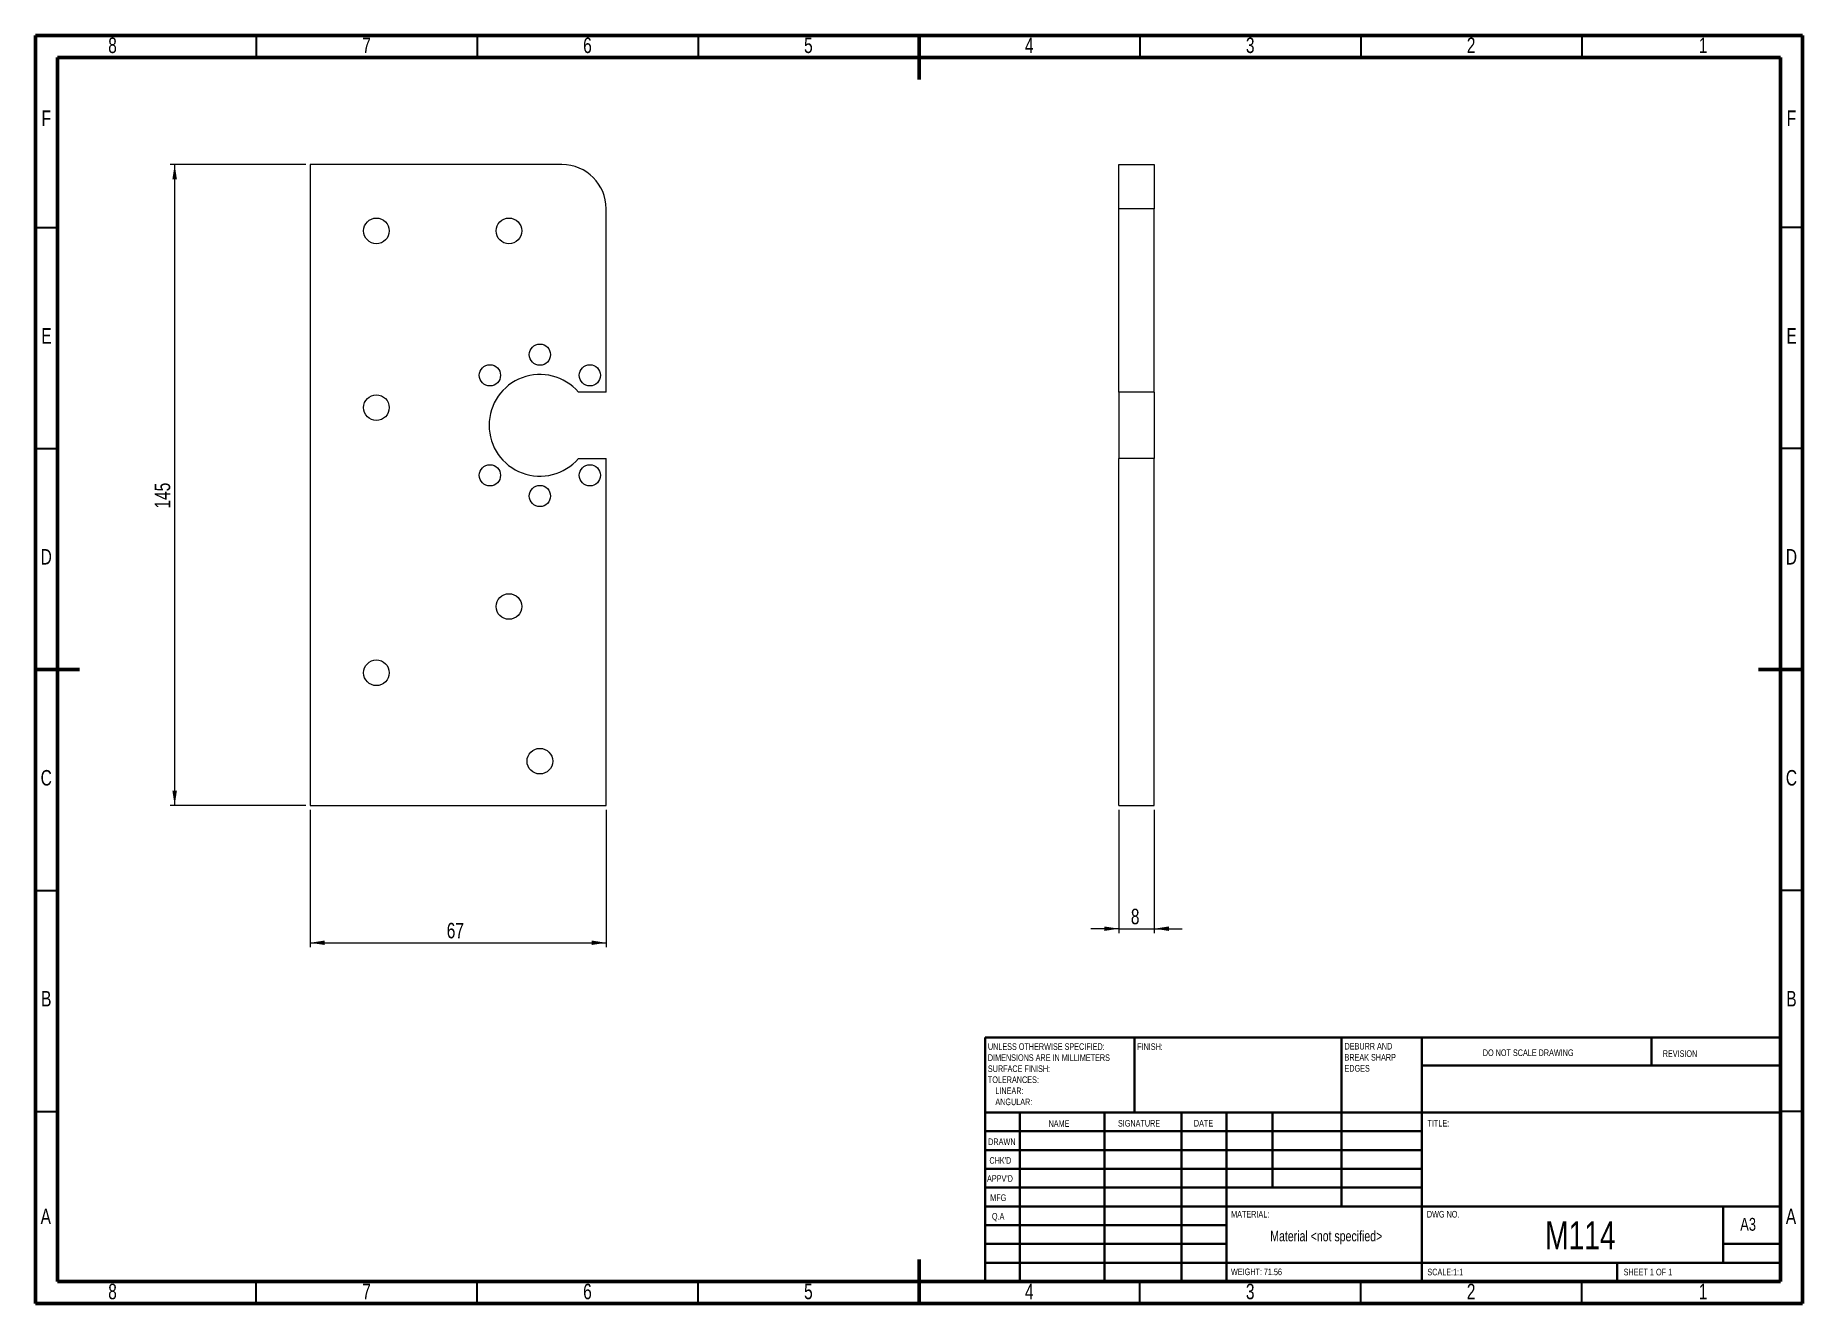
# Model space of a CAD drawing. Header units: millimetres. Extents: x 15 to 415, y 5 to 292.
import ezdxf

# ---------------------------------------------------------------- set-up
doc = ezdxf.new("R2010")
doc.units = ezdxf.units.MM
doc.styles.add('SLDTEXTSTYLE0', font='TXT', dxfattribs={"width": 0.75})
doc.styles.add('SLDTEXTSTYLE1', font='TXT', dxfattribs={"width": 0.686449})
doc.styles.add('SLDTEXTSTYLE2', font='TXT', dxfattribs={"width": 0.6875})
doc.dimstyles.new('SLDDIMSTYLE0', dxfattribs={"dimtxt": 3.5, "dimasz": 3.302, "dimexe": 0, "dimexo": 0.0625, "dimgap": 0.875, "dimtad": 1, "dimrnd": 1e-09, "dimzin": 12, "dimdsep": 46, "dimtxsty": 'SLDTEXTSTYLE0', "dimsah": 1, "dimcen": 0.09, "dimadec": 0, "dimazin": 3, "dimtfac": 1, "dimtofl": 0, "dimtmove": 0, "dimatfit": 3, "dimfxl": 0, "dimfrac": 2, "dimtolj": 1, "dimtzin": 12, "dimarcsym": 0})
doc.dimstyles.new('SLDDIMSTYLE1', dxfattribs={"dimtxt": 3.5, "dimasz": 3.302, "dimexe": 0, "dimexo": 0.0625, "dimgap": 0.875, "dimtad": 1, "dimrnd": 1e-09, "dimzin": 12, "dimdsep": 46, "dimtxsty": 'SLDTEXTSTYLE0', "dimsah": 1, "dimcen": 0.09, "dimadec": 0, "dimazin": 3, "dimtfac": 1, "dimtmove": 0, "dimatfit": 0, "dimfxl": 0, "dimfrac": 2, "dimtolj": 1, "dimtzin": 12, "dimarcsym": 0})

# ---------------------------------------------------------------- blocks, each defined once
blk = doc.blocks.new('SW_NOTE_0')
at = {"color": 0, "linetype": 'Continuous', "lineweight": 0, "char_height": 1.5, "attachment_point": 1, "style": 'SLDTEXTSTYLE0'}
for s, insert in [('UNLESS OTHERWISE SPECIFIED:', (0, 1.93)), ('SURFACE FINISH:', (0, -3.07)), ('DIMENSIONS ARE IN MILLIMETERS', (0, -0.57)), ('TOLERANCES:', (0, -5.57)), ('ANGULAR:', (1.69, -10.57)), ('LINEAR:', (1.69, -8.07))]:
    blk.add_mtext(s, dxfattribs=dict(at, insert=insert))
blk = doc.blocks.new('SW_NOTE_1')
at = {"color": 0, "linetype": 'Continuous', "lineweight": 0, "char_height": 1.5, "attachment_point": 1, "style": 'SLDTEXTSTYLE0'}
for s, insert in [('DEBURR AND', (0, 1.93)), ('BREAK SHARP', (0, -0.57)), ('EDGES', (0, -3.07))]:
    blk.add_mtext(s, dxfattribs=dict(at, insert=insert))
blk = doc.blocks.new('_D')
at = {"color": 7, "linetype": 'Continuous', "lineweight": 0}
for p, q in [((77.19, 116.76), (77.19, 85.66)), ((144.19, 116.76), (144.19, 85.66)), ((77.19, 86.66), (144.19, 86.66))]:
    blk.add_line(p, q, dxfattribs=at)
for points in [[(77.19, 86.66), (80.5, 86.16), (80.5, 87.17)], [(144.19, 86.66), (140.89, 87.17), (140.89, 86.16)]]:
    blk.add_solid(points, dxfattribs=at)
at = {"color": 7, "linetype": 'Continuous', "lineweight": 0, "insert": (108.11, 91.17), "char_height": 3.5, "attachment_point": 1, "style": 'SLDTEXTSTYLE0'}
blk.add_mtext('67', dxfattribs=at)
blk = doc.blocks.new('_D_1')
at = {"color": 7, "linetype": 'Continuous', "lineweight": 0}
for p, q in [((76.19, 262.76), (45.53, 262.76)), ((46.53, 262.76), (46.53, 117.76)), ((76.19, 117.76), (45.53, 117.76))]:
    blk.add_line(p, q, dxfattribs=at)
for points in [[(46.53, 262.76), (46.02, 259.45), (47.04, 259.45)], [(46.53, 117.76), (47.04, 121.06), (46.02, 121.06)]]:
    blk.add_solid(points, dxfattribs=at)
at = {"color": 7, "linetype": 'Continuous', "lineweight": 0, "insert": (42.02, 184.91), "char_height": 3.5, "attachment_point": 1, "rotation": 90, "style": 'SLDTEXTSTYLE0'}
blk.add_mtext('145', dxfattribs=at)
blk = doc.blocks.new('_D_2')
at = {"color": 7, "linetype": 'Continuous', "lineweight": 0}
for p, q in [((260.25, 116.76), (260.25, 88.85)), ((268.25, 116.76), (268.25, 88.85)), ((260.25, 89.85), (253.9, 89.85)), ((260.25, 89.85), (268.25, 89.85)), ((268.25, 89.85), (274.6, 89.85))]:
    blk.add_line(p, q, dxfattribs=at)
for points in [[(260.25, 89.85), (256.94, 90.35), (256.94, 89.34)], [(268.25, 89.85), (271.55, 89.34), (271.55, 90.35)]]:
    blk.add_solid(points, dxfattribs=at)
at = {"color": 7, "linetype": 'Continuous', "lineweight": 0, "insert": (262.95, 94.36), "char_height": 3.5, "attachment_point": 1, "style": 'SLDTEXTSTYLE0'}
blk.add_mtext('8', dxfattribs=at)

msp = doc.modelspace()

# ---------------------------------------------------------------- linework, layer by layer
at = {"color": 7, "linetype": 'Continuous', "lineweight": 60}
for p, q in [((15, 292), (415, 292)), ((15, 5), (15, 292)), ((215, 292), (215, 282)), ((415, 292), (415, 5)), ((20, 287), (410, 287)), ((20, 10), (20, 287)), ((410, 287), (410, 10)), ((15, 148.5), (25, 148.5)), ((415, 148.5), (405, 148.5)), ((410, 65.25), (410, 10)), ((215, 5), (215, 15)), ((410, 10), (20, 10)), ((410, 10), (222.8, 10)), ((415, 5), (15, 5))]:
    msp.add_line(p, q, dxfattribs=at)
at = {"color": 7, "linetype": 'Continuous', "lineweight": 30}
for p, q in [((65, 292), (65, 287)), ((115, 292), (115, 287)), ((165, 292), (165, 287)), ((265, 292), (265, 287)), ((315, 292), (315, 287)), ((365, 292), (365, 287)), ((15, 248.5), (20, 248.5)), ((415, 248.5), (410, 248.5)), ((15, 198.5), (20, 198.5)), ((415, 198.5), (410, 198.5)), ((15, 98.5), (20, 98.5)), ((415, 98.5), (410, 98.5)), ((15, 48.5), (20, 48.5)), ((415, 48.5), (410, 48.5)), ((65, 5), (65, 10)), ((115, 5), (115, 10)), ((165, 5), (165, 10)), ((265, 5), (265, 10)), ((315, 5), (315, 10)), ((365, 5), (365, 10))]:
    msp.add_line(p, q, dxfattribs=at)
at = {"color": 7, "linetype": 'Continuous', "lineweight": 15}
for p, q in [((134.193, 262.755), (77.193, 262.755)), ((77.193, 262.755), (77.193, 117.755)), ((260.245, 262.755), (268.245, 262.755)), ((260.245, 252.755), (260.245, 262.755)), ((268.245, 262.755), (268.245, 252.755)), ((144.193, 211.255), (144.193, 252.755)), ((260.245, 211.255), (260.245, 252.755)), ((268.245, 252.755), (260.245, 252.755)), ((268.245, 211.255), (268.245, 252.755)), ((144.193, 211.255), (137.911, 211.255)), ((268.245, 211.255), (260.245, 211.255)), ((260.245, 211.255), (260.245, 196.255)), ((268.245, 211.255), (268.245, 196.255)), ((137.911, 196.255), (144.193, 196.255)), ((144.193, 117.755), (144.193, 196.255)), ((260.245, 117.755), (260.245, 196.255)), ((268.245, 196.255), (260.245, 196.255)), ((268.245, 117.755), (268.245, 196.255)), ((77.193, 117.755), (144.193, 117.755)), ((260.245, 117.755), (268.245, 117.755))]:
    msp.add_line(p, q, dxfattribs=at)
at = {"color": 7, "linetype": 'Continuous', "lineweight": 40}
for p, q in [((230, 65.25), (410, 65.25)), ((230, 65.25), (230, 10)), ((263.8, 48.25), (263.8, 65.25)), ((310.6, 65.25), (310.6, 27)), ((328.8, 65.25), (328.8, 10)), ((380.8, 58.875), (380.8, 65.25)), ((410, 58.875), (328.8, 58.875)), ((410, 48.25), (230, 48.25)), ((237.8, 48.25), (237.8, 10)), ((256.991, 48.25), (256.991, 10)), ((274.399, 48.25), (274.399, 10)), ((284.6, 10), (284.6, 48.25)), ((295, 31.25), (295, 48.25)), ((328.8, 44), (230, 44)), ((328.8, 39.75), (230, 39.75)), ((328.8, 35.5), (230, 35.5)), ((328.8, 31.25), (230, 31.25)), ((284.6, 27), (230, 27)), ((284.6, 27), (410, 27)), ((397, 14.25), (397, 27)), ((284.6, 22.75), (230, 22.75)), ((284.6, 18.5), (230, 18.5)), ((410, 18.5), (397, 18.5)), ((230, 14.25), (410, 14.25)), ((373, 10), (373, 14.25))]:
    msp.add_line(p, q, dxfattribs=at)
at = {"color": 7, "linetype": 'Continuous', "lineweight": 15}
for centre, radius in [((92.193, 247.755), 2.9), ((122.193, 247.755), 2.9), ((129.193, 219.755), 2.4), ((117.88, 215.069), 2.4), ((140.507, 215.069), 2.4), ((92.193, 207.755), 2.9), ((117.88, 192.442), 2.4), ((140.507, 192.442), 2.4), ((129.193, 187.755), 2.4), ((122.193, 162.755), 2.9), ((92.193, 147.755), 2.9), ((129.193, 127.755), 2.9)]:
    msp.add_circle(centre, radius, dxfattribs=at)
for centre, radius, start, end in [((134.193, 252.755), 10, 0, 90), ((129.193, 203.755), 11.5, 40.70571, 319.29429)]:
    msp.add_arc(centre, radius, start, end, dxfattribs=at)

# ---------------------------------------------------------------- block references
at = {"color": 7, "linetype": 'Continuous', "lineweight": 0}
for name, p in [('SW_NOTE_1', (311.309, 62.069)), ('SW_NOTE_0', (230.594, 61.987))]:
    msp.add_blockref(name, p, dxfattribs=at)

# ---------------------------------------------------------------- texts
for s, insert, char_height, attachment_point, style in [('8', (32.465, 291.5), 3.5, 2, 'SLDTEXTSTYLE0'), ('7', (89.965, 291.5), 3.5, 2, 'SLDTEXTSTYLE0'), ('6', (139.965, 291.5), 3.5, 2, 'SLDTEXTSTYLE0'), ('5', (189.965, 291.5), 3.5, 2, 'SLDTEXTSTYLE0'), ('4', (239.965, 291.5), 3.5, 2, 'SLDTEXTSTYLE0'), ('3', (289.965, 291.5), 3.5, 2, 'SLDTEXTSTYLE0'), ('2', (339.965, 291.5), 3.5, 2, 'SLDTEXTSTYLE0'), ('1', (392.465, 291.5), 3.5, 2, 'SLDTEXTSTYLE0'), ('F', (17.464, 275), 3.5, 2, 'SLDTEXTSTYLE0'), ('F', (412.464, 275), 3.5, 2, 'SLDTEXTSTYLE0'), ('E', (17.506, 225.75), 3.5, 2, 'SLDTEXTSTYLE0'), ('E', (412.506, 225.75), 3.5, 2, 'SLDTEXTSTYLE0'), ('D', (17.46, 175.75), 3.5, 2, 'SLDTEXTSTYLE0'), ('D', (412.46, 175.75), 3.5, 2, 'SLDTEXTSTYLE0'), ('C', (17.464, 125.75), 3.5, 2, 'SLDTEXTSTYLE0'), ('C', (412.464, 125.75), 3.5, 2, 'SLDTEXTSTYLE0'), ('B', (17.473, 75.75), 3.5, 2, 'SLDTEXTSTYLE0'), ('B', (412.473, 75.75), 3.5, 2, 'SLDTEXTSTYLE0'), ('FINISH:', (264.371, 63.919), 1.5, 1, 'SLDTEXTSTYLE0'), ('DO NOT SCALE DRAWING', (342.615, 62.533), 1.5, 1, 'SLDTEXTSTYLE0'), ('REVISION', (383.328, 62.335), 1.5, 1, 'SLDTEXTSTYLE0'), ('NAME', (244.322, 46.501), 1.5, 1, 'SLDTEXTSTYLE0'), ('SIGNATURE', (260.034, 46.562), 1.5, 1, 'SLDTEXTSTYLE0'), ('DATE', (277.215, 46.576), 1.5, 1, 'SLDTEXTSTYLE0'), ('TITLE:', (330.09, 46.576), 1.5, 1, 'SLDTEXTSTYLE0'), ('DRAWN', (230.643, 42.385), 1.5, 1, 'SLDTEXTSTYLE1'), ("CHK'D", (230.939, 38.162), 1.5, 1, 'SLDTEXTSTYLE0'), ("APPV'D", (230.402, 34.066), 1.5, 1, 'SLDTEXTSTYLE0'), ('MFG', (231.124, 29.716), 1.5, 1, 'SLDTEXTSTYLE0'), ('A', (17.36, 26.5), 3.5, 2, 'SLDTEXTSTYLE0'), ('Q.A', (231.509, 25.505), 1.5, 1, 'SLDTEXTSTYLE0'), ('MATERIAL:', (285.646, 25.986), 1.5, 1, 'SLDTEXTSTYLE0'), ('DWG NO.', (329.953, 25.986), 1.5, 1, 'SLDTEXTSTYLE0'), ('A3', (400.871, 24.406), 2.9104, 1, 'SLDTEXTSTYLE0'), ('A', (412.36, 26.5), 3.5, 2, 'SLDTEXTSTYLE0'), ('Material <not specified>', (307.173, 21.486), 2.38125, 2, 'SLDTEXTSTYLE0'), ('M114', (364.687, 23.607), 6.35, 2, 'SLDTEXTSTYLE0'), ('WEIGHT: 71.56', (285.618, 12.949), 1.4986, 1, 'SLDTEXTSTYLE0'), ('SCALE:1:1', (330.074, 12.9), 1.5, 1, 'SLDTEXTSTYLE0'), ('SHEET 1 OF 1', (374.478, 12.9), 1.5, 1, 'SLDTEXTSTYLE2'), ('8', (32.465, 9.5), 3.5, 2, 'SLDTEXTSTYLE0'), ('7', (89.965, 9.5), 3.5, 2, 'SLDTEXTSTYLE0'), ('6', (139.965, 9.5), 3.5, 2, 'SLDTEXTSTYLE0'), ('5', (189.965, 9.5), 3.5, 2, 'SLDTEXTSTYLE0'), ('4', (239.965, 9.5), 3.5, 2, 'SLDTEXTSTYLE0'), ('3', (289.965, 9.5), 3.5, 2, 'SLDTEXTSTYLE0'), ('2', (339.965, 9.5), 3.5, 2, 'SLDTEXTSTYLE0'), ('1', (392.465, 9.5), 3.5, 2, 'SLDTEXTSTYLE0')]:
    msp.add_mtext(s, dxfattribs=dict(at, insert=insert, char_height=char_height, attachment_point=attachment_point, style=style))

# ---------------------------------------------------------------- dimensions: what is measured, and where the dimension line sits
dim = msp.add_linear_dim(base=(46.53, 117.755), p1=(77.193, 262.755), p2=(77.193, 117.755), angle=90, dimstyle='SLDDIMSTYLE0', dxfattribs=at)
dim.commit()
dim.dimension.update_dxf_attribs({"geometry": '_D_1', "text_midpoint": (46.53, 188.786), "dimtype": 160})
for base, p1, p2, dimstyle, picture, middle in [((144.193, 86.663), (77.193, 117.755), (144.193, 117.755), 'SLDDIMSTYLE0', '_D', (110.693, 86.663)), ((268.245, 89.847), (260.245, 117.755), (268.245, 117.755), 'SLDDIMSTYLE1', '_D_2', (264.245, 89.847))]:
    dim = msp.add_linear_dim(base=base, p1=p1, p2=p2, dimstyle=dimstyle, dxfattribs=at)
    dim.commit()
    dim.dimension.update_dxf_attribs({"geometry": picture, "text_midpoint": middle, "dimtype": 160})

doc.saveas('drawing.dxf')
